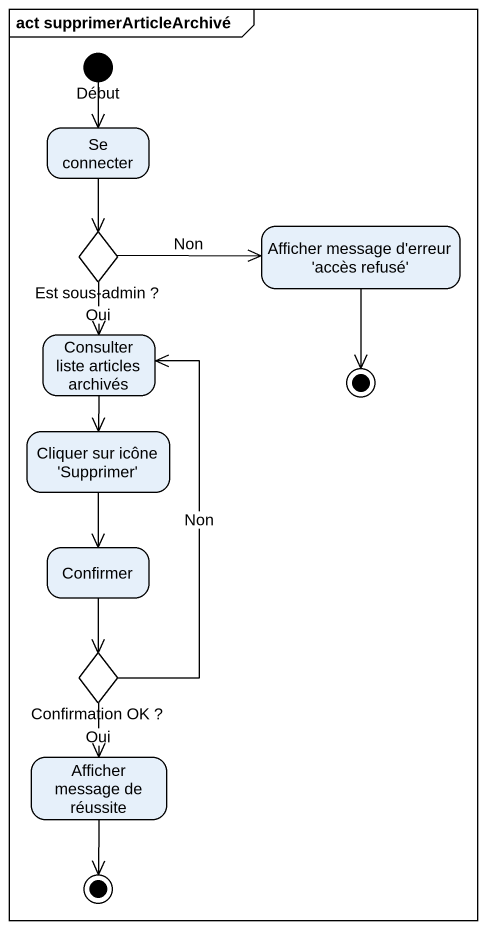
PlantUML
@startuml
mainframe act supprimerArticleArchivé
hide empty description
state Début <<start>>
state "Se connecter" as Se_connecter
state "Est sous-admin ?" as Est_sous_admin <<choice>>
state "Afficher message d'erreur 'accès refusé'" as Afficher_message_d_erreur
state "Consulter liste articles archivés" as Consulter_liste_articles
state final1 <<end>>
state "Cliquer sur icône 'Supprimer'" as Cliquer_sur_icône_Supprimer
state Confirmer
state "Confirmation OK ?" as Confirmation_OK <<choice>>
state "Afficher message de réussite" as Afficher_message_de_réussite
state final2 <<end>>
Début --> Se_connecter
Se_connecter --> Est_sous_admin
Est_sous_admin -right-> Afficher_message_d_erreur : Non
Est_sous_admin --> Consulter_liste_articles : Oui
Afficher_message_d_erreur --> final1
Consulter_liste_articles --> Cliquer_sur_icône_Supprimer
Cliquer_sur_icône_Supprimer --> Confirmer
Confirmer --> Confirmation_OK
Confirmation_OK -up-> Consulter_liste_articles : Non
Confirmation_OK --> Afficher_message_de_réussite : Oui
Afficher_message_de_réussite --> final2
@enduml
